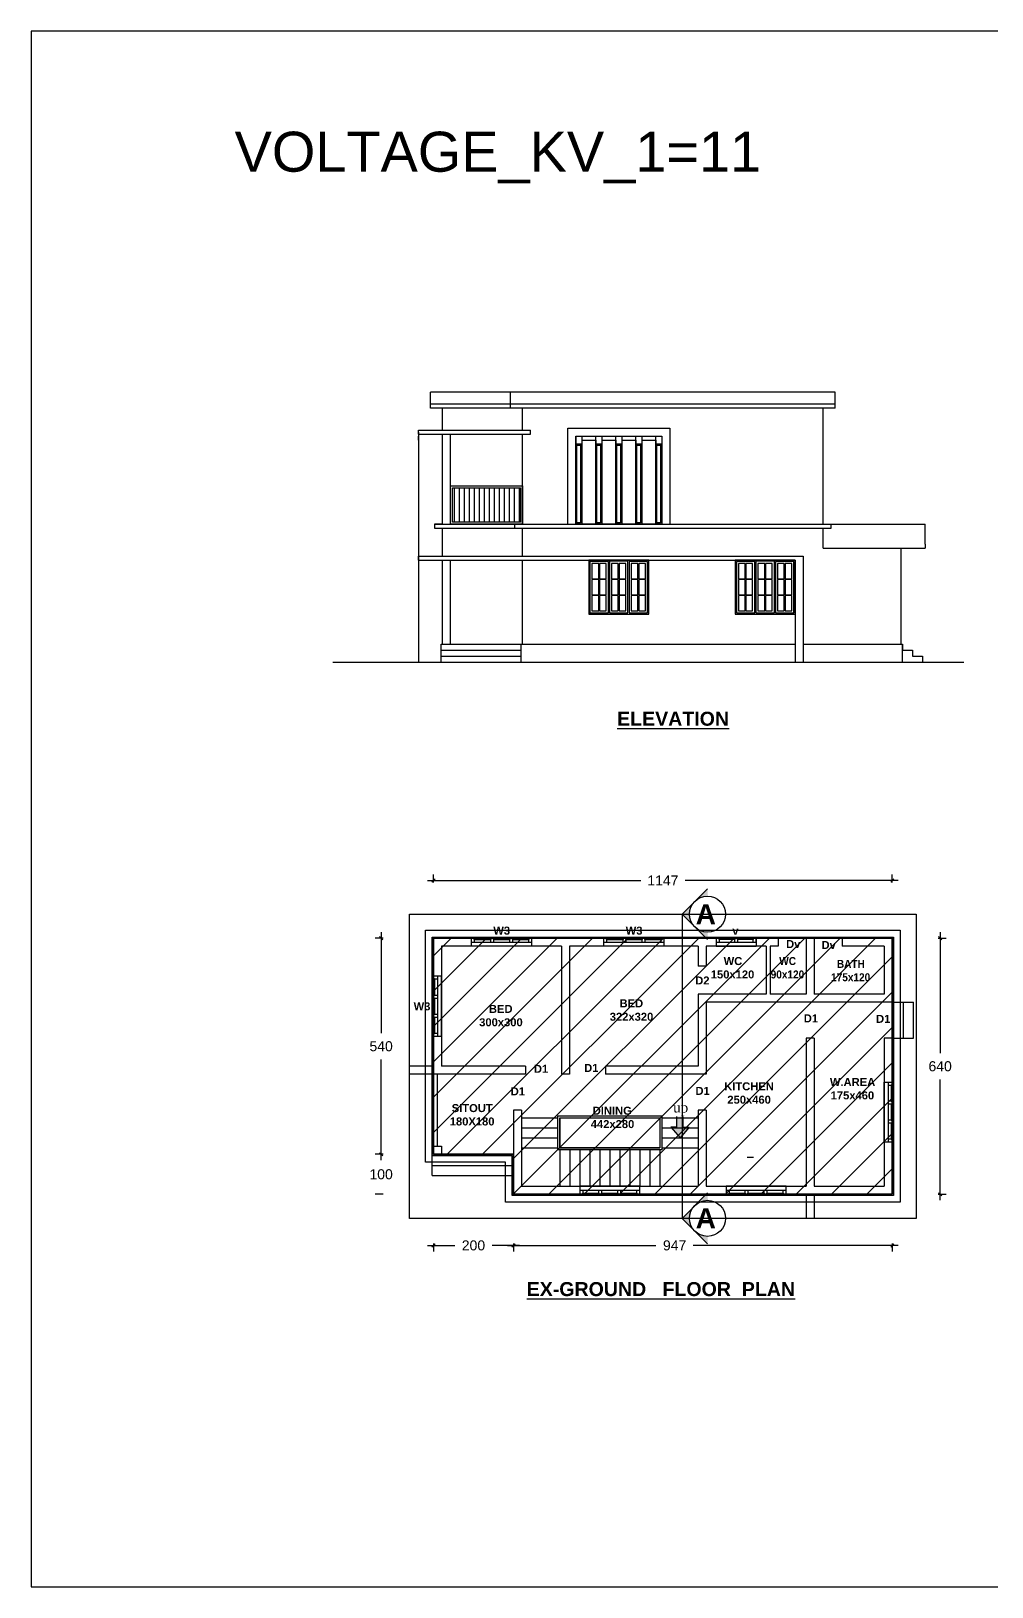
# Model space of a CAD drawing. Header units: metres. Extents: x -55 to 385, y 16 to 159.
# Drawn here: x -55.49 to -31.47, y 46.58 to 85.46 of the extents above; entities that cross this region are included whole.
import ezdxf

# ---------------------------------------------------------------- set-up
doc = ezdxf.new("R2010")
doc.units = ezdxf.units.M
doc.header["$MEASUREMENT"] = 0
doc.layers.add('BLK_1_FLR_0_BLT_UP_AREA_EXISTING', color=7, linetype='Continuous', plot=False)
doc.layers.add('VOLTAGE_1', color=80, linetype='Continuous', plot=False)
doc.styles.get("Standard").update_dxf_attribs({"font": 'ARIAL.TTF'})
doc.styles.add('STYLE2', font='BOOKOS.TTF', dxfattribs={"height": 30})
doc.styles.add('X', font='arialbd.ttf', dxfattribs={"height": 20})

# ---------------------------------------------------------------- blocks, each defined once
blk = doc.blocks.new('_Oblique')
at = {"color": 0, "linetype": 'ByBlock', "lineweight": -2}
blk.add_line((-0.5, -0.5), (0.5, 0.5), dxfattribs=at)

msp = doc.modelspace()

# ---------------------------------------------------------------- hatches: boundary and pattern name
h = msp.add_hatch(color=256)
h.paths.add_polyline_path([(-38.90037, 63.07125), (-38.58405, 62.75572), (-38.58393, 62.94085, -0.19755838)])
h.paths.add_polyline_path([(-39.22076, 63.39085), (-38.9024, 63.07327, -0.39933114), (-38.91702, 63.69304)])
h.paths.add_polyline_path([(-38.88405, 63.72583, -0.18498953), (-38.58334, 63.84085), (-38.58321, 64.02514)])
msp.add_hatch(color=256).paths.add_polyline_path([(-39.19014, 58.06714), (-39.19014, 58.33342), (-39.34913, 58.33342), (-39.34913, 58.06714), (-39.50011, 58.06714), (-39.26963, 57.80085), (-39.03916, 58.06714)])
h = msp.add_hatch(color=256)
h.paths.add_polyline_path([(-38.90037, 55.47125), (-38.58405, 55.15572), (-38.58393, 55.34085, -0.19755838)])
h.paths.add_polyline_path([(-39.22076, 55.79085), (-38.9024, 55.47327, -0.39933114), (-38.91702, 56.09304)])
h.paths.add_polyline_path([(-38.88405, 56.12583, -0.18498953), (-38.58334, 56.24085), (-38.58321, 56.42514)])

# ---------------------------------------------------------------- linework, layer by layer
for p, q in [((-35.39189, 76.44066), (-45.51189, 76.44066)), ((-45.51189, 76.04066), (-45.51189, 76.44066)), ((-43.51189, 76.04066), (-43.51189, 76.44066)), ((-35.39189, 76.04066), (-35.39189, 76.44066)), ((-35.39189, 76.14066), (-45.51189, 76.14066)), ((-35.39189, 76.04066), (-45.51189, 76.04066)), ((-45.21189, 75.49066), (-45.21189, 76.04066)), ((-43.21189, 75.49066), (-43.21189, 76.04066)), ((-35.69189, 73.14066), (-35.69189, 76.04066)), ((-45.81189, 75.49066), (-43.01189, 75.49066)), ((-45.81189, 75.39066), (-45.81189, 75.49066)), ((-45.81189, 75.44066), (-45.81189, 69.69066)), ((-43.01189, 75.39066), (-43.01189, 75.49066)), ((-42.07689, 73.14066), (-42.07689, 75.54066)), ((-42.07689, 75.54066), (-39.52689, 75.54066)), ((-39.52689, 75.54066), (-39.52689, 73.14066)), ((-45.81189, 75.39066), (-43.01189, 75.39066)), ((-45.81189, 75.24066), (-45.81189, 75.34066)), ((-45.21189, 73.14066), (-45.21189, 75.39066)), ((-45.01189, 73.14066), (-45.01189, 75.39066)), ((-43.21189, 73.14066), (-43.21189, 75.39066)), ((-41.87689, 75.34066), (-39.72689, 75.34066)), ((-41.87689, 75.34066), (-41.87689, 75.14066)), ((-41.87689, 75.34066), (-41.72689, 75.34066)), ((-41.87689, 75.14066), (-41.87689, 75.34066)), ((-41.87689, 75.34066), (-39.72689, 75.34066)), ((-41.87689, 73.14066), (-41.87689, 75.34066)), ((-41.87689, 75.24066), (-41.87689, 73.14066)), ((-41.72689, 75.14066), (-41.87689, 75.14066)), ((-41.87689, 73.14066), (-41.87689, 75.14066)), ((-41.87689, 75.14066), (-41.72689, 75.14066)), ((-41.84689, 73.17066), (-41.84689, 75.11066)), ((-41.84689, 75.11066), (-41.75689, 75.11066)), ((-41.75689, 75.11066), (-41.75689, 73.17066)), ((-41.72689, 75.34066), (-41.72689, 75.14066)), ((-41.72689, 75.34066), (-41.72689, 75.14066)), ((-41.72689, 75.24066), (-41.37689, 75.24066)), ((-41.72689, 75.24066), (-41.72689, 73.14066)), ((-41.72689, 75.14066), (-41.72689, 73.14066)), ((-41.37689, 75.34066), (-41.22689, 75.34066)), ((-41.37689, 75.14066), (-41.37689, 75.34066)), ((-41.37689, 75.24066), (-41.37689, 73.14066)), ((-41.22689, 75.14066), (-41.37689, 75.14066)), ((-41.37689, 73.14066), (-41.37689, 75.14066)), ((-41.37689, 75.14066), (-41.22689, 75.14066)), ((-41.34689, 73.17066), (-41.34689, 75.11066)), ((-41.34689, 75.11066), (-41.25689, 75.11066)), ((-41.25689, 75.11066), (-41.25689, 73.17066)), ((-41.22689, 75.34066), (-41.22689, 75.14066)), ((-41.22689, 75.24066), (-40.87689, 75.24066)), ((-41.22689, 75.24066), (-41.22689, 73.14066)), ((-41.22689, 75.14066), (-41.22689, 73.14066)), ((-40.87689, 75.34066), (-40.72689, 75.34066)), ((-40.87689, 75.14066), (-40.87689, 75.34066)), ((-40.87689, 75.24066), (-40.87689, 73.14066)), ((-40.72689, 75.14066), (-40.87689, 75.14066)), ((-40.87689, 73.14066), (-40.87689, 75.14066)), ((-40.87689, 75.14066), (-40.72689, 75.14066)), ((-40.84689, 73.17066), (-40.84689, 75.11066)), ((-40.84689, 75.11066), (-40.75689, 75.11066)), ((-40.75689, 75.11066), (-40.75689, 73.17066)), ((-40.72689, 75.34066), (-40.72689, 75.14066)), ((-40.72689, 75.24066), (-40.37689, 75.24066)), ((-40.72689, 75.24066), (-40.72689, 73.14066)), ((-40.72689, 75.14066), (-40.72689, 73.14066)), ((-40.37689, 75.34066), (-40.22689, 75.34066)), ((-40.37689, 75.14066), (-40.37689, 75.34066)), ((-40.37689, 75.24066), (-40.37689, 73.14066)), ((-40.22689, 75.14066), (-40.37689, 75.14066)), ((-40.37689, 73.14066), (-40.37689, 75.14066)), ((-40.37689, 75.14066), (-40.22689, 75.14066)), ((-40.34689, 73.17066), (-40.34689, 75.11066)), ((-40.34689, 75.11066), (-40.25689, 75.11066)), ((-40.25689, 75.11066), (-40.25689, 73.17066)), ((-40.22689, 75.34066), (-40.22689, 75.14066)), ((-40.22689, 75.24066), (-39.87689, 75.24066)), ((-40.22689, 75.24066), (-40.22689, 73.14066)), ((-40.22689, 75.14066), (-40.22689, 73.14066)), ((-39.87689, 75.34066), (-39.72689, 75.34066)), ((-39.87689, 75.14066), (-39.87689, 75.34066)), ((-39.87689, 75.24066), (-39.87689, 73.14066)), ((-39.72689, 75.14066), (-39.87689, 75.14066)), ((-39.87689, 73.14066), (-39.87689, 75.14066)), ((-39.87689, 75.14066), (-39.72689, 75.14066)), ((-39.84689, 73.17066), (-39.84689, 75.11066)), ((-39.84689, 75.11066), (-39.75689, 75.11066)), ((-39.75689, 75.11066), (-39.75689, 73.17066)), ((-39.72689, 75.34066), (-39.72689, 75.14066)), ((-39.72689, 75.34066), (-39.72689, 73.14066)), ((-39.72689, 75.24066), (-39.72689, 73.14066)), ((-39.72689, 75.14066), (-39.72689, 73.14066)), ((-45.01189, 74.09583), (-43.21189, 74.09583)), ((-45.01189, 74.09583), (-43.21189, 74.09583)), ((-45.01189, 73.14066), (-45.01189, 74.09583)), ((-44.96189, 74.04583), (-43.26189, 74.04583)), ((-44.96189, 73.19066), (-44.96189, 74.04583)), ((-44.90645, 73.19066), (-44.90645, 74.04583)), ((-44.78145, 73.19066), (-44.78145, 74.04583)), ((-44.65645, 73.19066), (-44.65645, 74.04583)), ((-44.53145, 73.19066), (-44.53145, 74.04583)), ((-44.40645, 73.19066), (-44.40645, 74.04583)), ((-44.28145, 73.19066), (-44.28145, 74.04583)), ((-44.15645, 73.19066), (-44.15645, 74.04583)), ((-44.03145, 73.19066), (-44.03145, 74.04583)), ((-43.90645, 73.19066), (-43.90645, 74.04583)), ((-43.78145, 73.19066), (-43.78145, 74.04583)), ((-43.65645, 73.19066), (-43.65645, 74.04583)), ((-43.53145, 73.19066), (-43.53145, 74.04583)), ((-43.40645, 73.19066), (-43.40645, 74.04583)), ((-43.28145, 73.19066), (-43.28145, 74.04583)), ((-43.26189, 74.04583), (-43.26189, 73.19066)), ((-43.21189, 74.09583), (-43.21189, 73.14066)), ((-45.41189, 73.14066), (-35.49189, 73.14066)), ((-45.21189, 73.14066), (-45.41189, 73.14066)), ((-45.41189, 73.14066), (-45.41189, 73.04066)), ((-45.24189, 73.14066), (-35.49189, 73.14066)), ((-43.21189, 73.14066), (-45.01189, 73.14066)), ((-43.26189, 73.19066), (-44.96189, 73.19066)), ((-43.21189, 73.14066), (-43.41189, 73.14066)), ((-43.41189, 73.14066), (-43.41189, 73.04066)), ((-41.72689, 73.14066), (-41.87689, 73.14066)), ((-39.72689, 73.14066), (-41.87689, 73.14066)), ((-41.75689, 73.17066), (-41.84689, 73.17066)), ((-41.22689, 73.14066), (-41.37689, 73.14066)), ((-41.25689, 73.17066), (-41.34689, 73.17066)), ((-40.72689, 73.14066), (-40.87689, 73.14066)), ((-40.75689, 73.17066), (-40.84689, 73.17066)), ((-40.22689, 73.14066), (-40.37689, 73.14066)), ((-40.25689, 73.17066), (-40.34689, 73.17066)), ((-39.72689, 73.14066), (-39.87689, 73.14066)), ((-39.75689, 73.17066), (-39.84689, 73.17066)), ((-35.49189, 73.04066), (-35.49189, 73.14066)), ((-35.49189, 73.14066), (-33.14189, 73.14066)), ((-33.14189, 72.64066), (-33.14189, 73.14066)), ((-45.41189, 73.04066), (-35.49189, 73.04066)), ((-45.21189, 72.34066), (-45.21189, 73.04066)), ((-43.21189, 72.34066), (-43.21189, 73.04066)), ((-35.69189, 72.54066), (-35.69189, 73.04066)), ((-45.81189, 72.34066), (-36.19189, 72.34066)), ((-45.81189, 72.24066), (-45.81189, 72.34066)), ((-36.19189, 72.34066), (-36.19189, 69.69066)), ((-35.69189, 72.54066), (-33.14189, 72.54066)), ((-33.74189, 70.14066), (-33.74189, 72.54066)), ((-33.14189, 72.64066), (-33.14189, 72.54066)), ((-45.81189, 72.24066), (-36.39189, 72.24066)), ((-45.21189, 70.14066), (-45.21189, 72.24066)), ((-45.01189, 70.14066), (-45.01189, 72.24066)), ((-43.21189, 70.14066), (-43.21189, 72.24066)), ((-40.05189, 72.24066), (-41.55189, 72.24066)), ((-41.55189, 72.24066), (-41.55189, 70.89066)), ((-41.06189, 72.21066), (-41.52189, 72.21066)), ((-41.52189, 72.21066), (-41.52189, 70.92066)), ((-41.30439, 72.16092), (-41.47189, 72.16092)), ((-41.47189, 72.16092), (-41.47189, 71.77762)), ((-41.30439, 71.77762), (-41.30439, 72.16092)), ((-41.11689, 72.16092), (-41.28439, 72.16092)), ((-41.28439, 72.16092), (-41.28439, 71.77762)), ((-41.11689, 71.77762), (-41.11689, 72.16092)), ((-41.06189, 70.92066), (-41.06189, 72.21066)), ((-40.57189, 72.21145), (-41.03189, 72.21145)), ((-41.03189, 72.21145), (-41.03189, 70.92145)), ((-40.81439, 72.16092), (-40.98189, 72.16092)), ((-40.98189, 72.16092), (-40.98189, 71.77762)), ((-40.81439, 71.77762), (-40.81439, 72.16092)), ((-40.62689, 72.16092), (-40.79439, 72.16092)), ((-40.79439, 72.16092), (-40.79439, 71.77762)), ((-40.62689, 71.77762), (-40.62689, 72.16092)), ((-40.57189, 70.92145), (-40.57189, 72.21145)), ((-40.08189, 72.21066), (-40.54189, 72.21066)), ((-40.54189, 72.21066), (-40.54189, 70.92066)), ((-40.32439, 72.16092), (-40.49189, 72.16092)), ((-40.49189, 72.16092), (-40.49189, 71.77762)), ((-40.32439, 71.77762), (-40.32439, 72.16092)), ((-40.13689, 72.16092), (-40.30439, 72.16092)), ((-40.30439, 72.16092), (-40.30439, 71.77762)), ((-40.13689, 71.77762), (-40.13689, 72.16092)), ((-40.08189, 70.92066), (-40.08189, 72.21066)), ((-40.05189, 70.89066), (-40.05189, 72.24066)), ((-36.39189, 72.24066), (-37.89189, 72.24066)), ((-37.89189, 72.24066), (-37.89189, 70.89066)), ((-37.40189, 72.21066), (-37.86189, 72.21066)), ((-37.86189, 72.21066), (-37.86189, 70.92066)), ((-37.64439, 72.16092), (-37.81189, 72.16092)), ((-37.81189, 72.16092), (-37.81189, 71.77762)), ((-37.64439, 71.77762), (-37.64439, 72.16092)), ((-37.45689, 72.16092), (-37.62439, 72.16092)), ((-37.62439, 72.16092), (-37.62439, 71.77762)), ((-37.45689, 71.77762), (-37.45689, 72.16092)), ((-37.40189, 70.92066), (-37.40189, 72.21066)), ((-36.91189, 72.21145), (-37.37189, 72.21145)), ((-37.37189, 72.21145), (-37.37189, 70.92145)), ((-37.15439, 72.16092), (-37.32189, 72.16092)), ((-37.32189, 72.16092), (-37.32189, 71.77762)), ((-37.15439, 71.77762), (-37.15439, 72.16092)), ((-36.96689, 72.16092), (-37.13439, 72.16092)), ((-37.13439, 72.16092), (-37.13439, 71.77762)), ((-36.96689, 71.77762), (-36.96689, 72.16092)), ((-36.91189, 70.92145), (-36.91189, 72.21145)), ((-36.42189, 72.21066), (-36.88189, 72.21066)), ((-36.88189, 72.21066), (-36.88189, 70.92066)), ((-36.66439, 72.16092), (-36.83189, 72.16092)), ((-36.83189, 72.16092), (-36.83189, 71.77762)), ((-36.66439, 71.77762), (-36.66439, 72.16092)), ((-36.47689, 72.16092), (-36.64439, 72.16092)), ((-36.64439, 72.16092), (-36.64439, 71.77762)), ((-36.47689, 71.77762), (-36.47689, 72.16092)), ((-36.42189, 70.92066), (-36.42189, 72.21066)), ((-36.39189, 70.89066), (-36.39189, 72.24066)), ((-36.39189, 72.24066), (-36.39189, 69.69066)), ((-41.47189, 71.77762), (-41.30439, 71.77762)), ((-41.30439, 71.75762), (-41.47189, 71.75762)), ((-41.47189, 71.75762), (-41.47189, 71.37432)), ((-41.30439, 71.37432), (-41.30439, 71.75762)), ((-41.28439, 71.77762), (-41.11689, 71.77762)), ((-41.11689, 71.75762), (-41.28439, 71.75762)), ((-41.28439, 71.75762), (-41.28439, 71.37432)), ((-41.11689, 71.37432), (-41.11689, 71.75762)), ((-40.98189, 71.77762), (-40.81439, 71.77762)), ((-40.81439, 71.75762), (-40.98189, 71.75762)), ((-40.98189, 71.75762), (-40.98189, 71.37432)), ((-40.81439, 71.37432), (-40.81439, 71.75762)), ((-40.79439, 71.77762), (-40.62689, 71.77762)), ((-40.62689, 71.75762), (-40.79439, 71.75762)), ((-40.79439, 71.75762), (-40.79439, 71.37432)), ((-40.62689, 71.37432), (-40.62689, 71.75762)), ((-40.49189, 71.77762), (-40.32439, 71.77762)), ((-40.32439, 71.75762), (-40.49189, 71.75762)), ((-40.49189, 71.75762), (-40.49189, 71.37432)), ((-40.32439, 71.37432), (-40.32439, 71.75762)), ((-40.30439, 71.77762), (-40.13689, 71.77762)), ((-40.13689, 71.75762), (-40.30439, 71.75762)), ((-40.30439, 71.75762), (-40.30439, 71.37432)), ((-40.13689, 71.37432), (-40.13689, 71.75762)), ((-37.81189, 71.77762), (-37.64439, 71.77762)), ((-37.64439, 71.75762), (-37.81189, 71.75762)), ((-37.81189, 71.75762), (-37.81189, 71.37432)), ((-37.64439, 71.37432), (-37.64439, 71.75762)), ((-37.62439, 71.77762), (-37.45689, 71.77762)), ((-37.45689, 71.75762), (-37.62439, 71.75762)), ((-37.62439, 71.75762), (-37.62439, 71.37432)), ((-37.45689, 71.37432), (-37.45689, 71.75762)), ((-37.32189, 71.77762), (-37.15439, 71.77762)), ((-37.15439, 71.75762), (-37.32189, 71.75762)), ((-37.32189, 71.75762), (-37.32189, 71.37432)), ((-37.15439, 71.37432), (-37.15439, 71.75762)), ((-37.13439, 71.77762), (-36.96689, 71.77762)), ((-36.96689, 71.75762), (-37.13439, 71.75762)), ((-37.13439, 71.75762), (-37.13439, 71.37432)), ((-36.96689, 71.37432), (-36.96689, 71.75762)), ((-36.83189, 71.77762), (-36.66439, 71.77762)), ((-36.66439, 71.75762), (-36.83189, 71.75762)), ((-36.83189, 71.75762), (-36.83189, 71.37432)), ((-36.66439, 71.37432), (-36.66439, 71.75762)), ((-36.64439, 71.77762), (-36.47689, 71.77762)), ((-36.47689, 71.75762), (-36.64439, 71.75762)), ((-36.64439, 71.75762), (-36.64439, 71.37432)), ((-36.47689, 71.37432), (-36.47689, 71.75762)), ((-41.47189, 71.37432), (-41.30439, 71.37432)), ((-41.30439, 71.35396), (-41.47189, 71.35396)), ((-41.47189, 71.35396), (-41.47189, 70.97066)), ((-41.30439, 70.97066), (-41.30439, 71.35396)), ((-41.28439, 71.37432), (-41.11689, 71.37432)), ((-41.11689, 71.35396), (-41.28439, 71.35396)), ((-41.28439, 71.35396), (-41.28439, 70.97066)), ((-41.11689, 70.97066), (-41.11689, 71.35396)), ((-40.98189, 71.37432), (-40.81439, 71.37432)), ((-40.81439, 71.35396), (-40.98189, 71.35396)), ((-40.98189, 71.35396), (-40.98189, 70.97066)), ((-40.81439, 70.97066), (-40.81439, 71.35396)), ((-40.79439, 71.37432), (-40.62689, 71.37432)), ((-40.62689, 71.35396), (-40.79439, 71.35396)), ((-40.79439, 71.35396), (-40.79439, 70.97066)), ((-40.62689, 70.97066), (-40.62689, 71.35396)), ((-40.49189, 71.37432), (-40.32439, 71.37432)), ((-40.32439, 71.35396), (-40.49189, 71.35396)), ((-40.49189, 71.35396), (-40.49189, 70.97066)), ((-40.32439, 70.97066), (-40.32439, 71.35396)), ((-40.30439, 71.37432), (-40.13689, 71.37432)), ((-40.13689, 71.35396), (-40.30439, 71.35396)), ((-40.30439, 71.35396), (-40.30439, 70.97066)), ((-40.13689, 70.97066), (-40.13689, 71.35396)), ((-37.81189, 71.37432), (-37.64439, 71.37432)), ((-37.64439, 71.35396), (-37.81189, 71.35396)), ((-37.81189, 71.35396), (-37.81189, 70.97066)), ((-37.64439, 70.97066), (-37.64439, 71.35396)), ((-37.62439, 71.37432), (-37.45689, 71.37432)), ((-37.45689, 71.35396), (-37.62439, 71.35396)), ((-37.62439, 71.35396), (-37.62439, 70.97066)), ((-37.45689, 70.97066), (-37.45689, 71.35396)), ((-37.32189, 71.37432), (-37.15439, 71.37432)), ((-37.15439, 71.35396), (-37.32189, 71.35396)), ((-37.32189, 71.35396), (-37.32189, 70.97066)), ((-37.15439, 70.97066), (-37.15439, 71.35396)), ((-37.13439, 71.37432), (-36.96689, 71.37432)), ((-36.96689, 71.35396), (-37.13439, 71.35396)), ((-37.13439, 71.35396), (-37.13439, 70.97066)), ((-36.96689, 70.97066), (-36.96689, 71.35396)), ((-36.83189, 71.37432), (-36.66439, 71.37432)), ((-36.66439, 71.35396), (-36.83189, 71.35396)), ((-36.83189, 71.35396), (-36.83189, 70.97066)), ((-36.66439, 70.97066), (-36.66439, 71.35396)), ((-36.64439, 71.37432), (-36.47689, 71.37432)), ((-36.47689, 71.35396), (-36.64439, 71.35396)), ((-36.64439, 71.35396), (-36.64439, 70.97066)), ((-36.47689, 70.97066), (-36.47689, 71.35396)), ((-41.55189, 70.89066), (-40.05189, 70.89066)), ((-41.52189, 70.92066), (-41.06189, 70.92066)), ((-41.47189, 70.97066), (-41.30439, 70.97066)), ((-41.28439, 70.97066), (-41.11689, 70.97066)), ((-41.03189, 70.92145), (-40.57189, 70.92145)), ((-40.98189, 70.97066), (-40.81439, 70.97066)), ((-40.79439, 70.97066), (-40.62689, 70.97066)), ((-40.54189, 70.92066), (-40.08189, 70.92066)), ((-40.49189, 70.97066), (-40.32439, 70.97066)), ((-40.30439, 70.97066), (-40.13689, 70.97066)), ((-37.89189, 70.89066), (-36.39189, 70.89066)), ((-37.86189, 70.92066), (-37.40189, 70.92066)), ((-37.81189, 70.97066), (-37.64439, 70.97066)), ((-37.62439, 70.97066), (-37.45689, 70.97066)), ((-37.37189, 70.92145), (-36.91189, 70.92145)), ((-37.32189, 70.97066), (-37.15439, 70.97066)), ((-37.13439, 70.97066), (-36.96689, 70.97066)), ((-36.88189, 70.92066), (-36.42189, 70.92066)), ((-36.83189, 70.97066), (-36.66439, 70.97066)), ((-36.64439, 70.97066), (-36.47689, 70.97066)), ((-45.24189, 70.14066), (-36.39189, 70.14066)), ((-45.24189, 69.69066), (-45.24189, 70.14066)), ((-45.24189, 70.14066), (-43.24189, 70.14066)), ((-45.24189, 69.99066), (-43.24189, 69.99066)), ((-43.24189, 69.69066), (-43.24189, 70.14066)), ((-36.19189, 70.14066), (-33.71189, 70.14066)), ((-33.71189, 69.69066), (-33.71189, 70.14066)), ((-33.71189, 70.14066), (-33.71189, 69.99066)), ((-33.71189, 69.99066), (-33.46189, 69.99066)), ((-33.46189, 69.99066), (-33.46189, 69.84066)), ((-47.94657, 69.69066), (-32.17939, 69.69066)), ((-45.24189, 69.84066), (-43.24189, 69.84066)), ((-33.46189, 69.84066), (-33.21189, 69.84066)), ((-33.21189, 69.84066), (-33.21189, 69.69066)), ((-45.58463, 64.23539), (-40.25296, 64.23539)), ((-45.43463, 64.18539), (-45.43463, 64.38539)), ((-33.81463, 64.23539), (-39.14631, 64.23539)), ((-33.96463, 64.18539), (-33.96463, 64.38539)), ((-38.58321, 64.02514), (-39.22076, 63.39085)), ((-38.58405, 62.75572), (-39.22076, 63.39085)), ((-38.56578, 63.29713), (-38.56578, 63.29713)), ((-46.69296, 62.79085), (-46.89296, 62.79085)), ((-46.74296, 62.94085), (-46.74296, 60.41838)), ((-45.46463, 62.3221), (-44.96588, 62.82085)), ((-45.46463, 61.43821), (-44.082, 62.82085)), ((-45.46463, 60.55433), (-43.19811, 62.82085)), ((-45.46463, 59.67045), (-42.31423, 62.82085)), ((-45.46463, 58.78656), (-41.43035, 62.82085)), ((-45.46463, 57.90268), (-40.54646, 62.82085)), ((-45.46463, 57.36085), (-45.46463, 62.82085)), ((-45.46463, 62.82085), (-33.93463, 62.82085)), ((-36.81463, 62.79085), (-45.43463, 62.79085)), ((-45.43463, 62.79085), (-45.43463, 57.39085)), ((-45.43463, 57.39085), (-45.43463, 62.79085)), ((-45.43463, 62.79085), (-33.96463, 62.79085)), ((-45.12258, 57.36085), (-39.66258, 62.82085)), ((-44.41713, 62.79085), (-44.00213, 62.79085)), ((-44.40963, 62.76085), (-44.00963, 62.76085)), ((-44.40963, 62.69085), (-44.00963, 62.69085)), ((-44.33713, 62.76085), (-44.33713, 62.79085)), ((-44.2387, 57.36085), (-38.7787, 62.82085)), ((-44.08213, 62.79085), (-44.08213, 62.76085)), ((-43.94213, 62.79085), (-43.52713, 62.79085)), ((-43.93463, 62.76085), (-43.53463, 62.76085)), ((-43.93463, 62.69085), (-43.53463, 62.69085)), ((-43.86213, 62.79085), (-43.86213, 62.76085)), ((-43.60713, 62.79085), (-43.60713, 62.76085)), ((-43.46713, 62.79085), (-43.05213, 62.79085)), ((-43.46463, 57.25103), (-37.89481, 62.82085)), ((-43.46463, 56.36715), (-37.01093, 62.82085)), ((-43.45963, 62.76085), (-43.05963, 62.76085)), ((-43.45963, 62.69085), (-43.05963, 62.69085)), ((-43.38713, 62.79085), (-43.38713, 62.76085)), ((-43.13213, 62.79085), (-43.13213, 62.76085)), ((-42.58705, 56.36085), (-36.12705, 62.82085)), ((-41.70316, 56.36085), (-35.24316, 62.82085)), ((-41.10713, 62.79085), (-40.69213, 62.79085)), ((-41.09963, 62.76085), (-40.69963, 62.76085)), ((-41.09963, 62.69085), (-40.69963, 62.69085)), ((-41.02713, 62.76085), (-41.02713, 62.79085)), ((-40.81928, 56.36085), (-34.35928, 62.82085)), ((-40.77213, 62.79085), (-40.77213, 62.76085)), ((-40.63213, 62.79085), (-40.21713, 62.79085)), ((-40.62463, 62.76085), (-40.22463, 62.76085)), ((-40.62463, 62.69085), (-40.22463, 62.69085)), ((-40.55213, 62.79085), (-40.55213, 62.76085)), ((-40.29713, 62.79085), (-40.29713, 62.76085)), ((-40.15713, 62.79085), (-39.74213, 62.79085)), ((-40.14963, 62.76085), (-39.74963, 62.76085)), ((-40.14963, 62.69085), (-39.74963, 62.69085)), ((-40.07713, 62.79085), (-40.07713, 62.76085)), ((-39.82213, 62.79085), (-39.82213, 62.76085)), ((-37.89463, 62.79085), (-38.29713, 62.79085)), ((-37.90213, 62.76085), (-38.28963, 62.76085)), ((-38.28963, 62.69085), (-37.90213, 62.69085)), ((-38.21713, 62.79085), (-38.21713, 62.76085)), ((-37.97463, 62.76085), (-37.97463, 62.79085)), ((-37.43213, 62.79085), (-37.83463, 62.79085)), ((-37.43963, 62.76085), (-37.82713, 62.76085)), ((-37.82713, 62.69085), (-37.43963, 62.69085)), ((-37.75463, 62.76085), (-37.75463, 62.79085)), ((-37.51213, 62.76085), (-37.51213, 62.79085)), ((-36.81463, 62.79085), (-36.81463, 62.59085)), ((-35.91463, 62.79085), (-36.11463, 62.79085)), ((-36.11463, 62.79085), (-36.11463, 61.39085)), ((-35.91463, 62.79085), (-35.91463, 61.39085)), ((-33.96463, 62.79085), (-35.21463, 62.79085)), ((-35.21463, 62.79085), (-35.21463, 62.59085)), ((-33.96463, 62.79085), (-33.96463, 56.39085)), ((-33.96463, 62.79085), (-33.96463, 56.39085)), ((-33.93463, 62.82085), (-33.93463, 56.36085)), ((-32.81836, 62.79085), (-32.61836, 62.79085)), ((-32.76836, 62.94085), (-32.76836, 59.91838)), ((-42.23463, 62.59085), (-45.23463, 62.59085)), ((-45.23463, 62.59085), (-45.23463, 59.59085)), ((-42.98463, 62.59085), (-44.48463, 62.59085)), ((-42.23463, 62.59085), (-42.23463, 59.39085)), ((-38.81463, 62.59085), (-42.03463, 62.59085)), ((-42.03463, 62.59085), (-42.03463, 59.39085)), ((-39.67463, 62.59085), (-41.17463, 62.59085)), ((-39.93539, 56.36085), (-33.93463, 62.36161)), ((-38.81463, 62.59085), (-38.81463, 62.09085)), ((-37.11463, 62.59085), (-38.61463, 62.59085)), ((-38.61463, 62.59085), (-38.61463, 62.09085)), ((-38.36463, 62.59085), (-37.36463, 62.59085)), ((-37.11463, 62.59085), (-37.11463, 61.39085)), ((-36.81463, 62.59085), (-37.01463, 62.59085)), ((-37.01463, 62.59085), (-37.01463, 61.39085)), ((-34.16463, 62.59085), (-35.21463, 62.59085)), ((-34.16463, 62.59085), (-34.16463, 61.39085)), ((-45.33463, 61.84085), (-45.33463, 61.76585)), ((-45.23463, 60.34085), (-45.23463, 61.84085)), ((-38.61463, 62.09085), (-38.81463, 62.09085)), ((-45.43463, 61.77335), (-45.43463, 61.35835)), ((-45.40463, 61.69335), (-45.43463, 61.69335)), ((-45.43463, 61.43835), (-45.40463, 61.43835)), ((-45.40463, 61.76585), (-45.40463, 61.36585)), ((-45.33463, 61.76585), (-45.33463, 61.36585)), ((-39.05151, 56.36085), (-33.93463, 61.47773)), ((-45.43463, 61.29835), (-45.43463, 60.88335)), ((-45.43463, 61.21835), (-45.40463, 61.21835)), ((-45.40463, 61.29085), (-45.40463, 60.89085)), ((-45.33463, 61.29085), (-45.33463, 60.89085)), ((-37.11463, 61.39085), (-38.81463, 61.39085)), ((-38.81463, 61.39085), (-38.81463, 59.59085)), ((-33.96463, 61.19085), (-38.61463, 61.19085)), ((-38.61463, 61.19085), (-38.61463, 59.39085)), ((-36.11463, 61.39085), (-37.01463, 61.39085)), ((-34.16463, 61.39085), (-35.91463, 61.39085)), ((-33.96463, 60.29085), (-33.96463, 61.19085)), ((-33.96463, 61.19085), (-33.43463, 61.19085)), ((-33.68463, 60.29085), (-33.68463, 61.19085)), ((-33.43463, 60.29085), (-33.43463, 61.19085)), ((-45.43463, 60.96335), (-45.40463, 60.96335)), ((-45.43463, 60.82335), (-45.43463, 60.40835)), ((-45.43463, 60.74335), (-45.40463, 60.74335)), ((-45.40463, 60.89085), (-45.40463, 60.88335)), ((-45.40463, 60.82335), (-45.40463, 60.81585)), ((-45.40463, 60.81585), (-45.40463, 60.41585)), ((-45.33463, 60.89085), (-45.33463, 60.81585)), ((-45.33463, 60.81585), (-45.33463, 60.41585)), ((-45.43463, 60.48835), (-45.40463, 60.48835)), ((-45.33463, 60.41585), (-45.33463, 60.34085)), ((-38.16763, 56.36085), (-33.93463, 60.59385)), ((-35.91463, 60.29085), (-36.11463, 60.29085)), ((-36.11463, 60.29085), (-36.11463, 56.59085)), ((-35.91463, 60.29085), (-35.91463, 56.59085)), ((-33.96463, 60.29085), (-34.16463, 60.29085)), ((-34.16463, 60.29085), (-34.16463, 56.59085)), ((-33.96463, 60.29085), (-33.43463, 60.29085)), ((-46.74296, 57.24085), (-46.74296, 59.76332)), ((-45.46463, 59.59085), (-46.03463, 59.59085)), ((-43.13463, 59.59085), (-45.23463, 59.59085)), ((-43.13463, 59.59085), (-43.13463, 59.39085)), ((-38.81463, 59.59085), (-41.13463, 59.59085)), ((-41.13463, 59.59085), (-41.13463, 59.39085)), ((-37.28374, 56.36085), (-33.93463, 59.70996)), ((-45.46463, 59.39085), (-46.03463, 59.39085)), ((-43.13463, 59.39085), (-45.43463, 59.39085)), ((-45.33463, 57.59085), (-45.33463, 59.39085)), ((-42.03463, 59.39085), (-42.23463, 59.39085)), ((-38.61463, 59.39085), (-41.13463, 59.39085)), ((-34.16463, 57.69085), (-34.16463, 59.19085)), ((-34.06463, 59.11585), (-34.06463, 58.71585)), ((-33.99463, 59.11585), (-33.99463, 58.71585)), ((-33.96463, 59.12335), (-33.96463, 58.70835)), ((-32.76836, 56.24085), (-32.76836, 59.26332)), ((-36.39986, 56.36085), (-33.93463, 58.82608)), ((-33.99463, 59.04335), (-33.96463, 59.04335)), ((-33.96463, 58.78835), (-33.99463, 58.78835)), ((-43.23463, 58.49085), (-43.43463, 58.49085)), ((-43.43463, 58.49085), (-43.43463, 56.39085)), ((-43.23463, 58.49085), (-43.23463, 56.59085)), ((-42.32463, 57.50085), (-42.32463, 58.35085)), ((-42.32463, 58.35085), (-39.72463, 58.35085)), ((-39.72463, 58.35085), (-39.72463, 57.50085)), ((-39.34913, 58.06714), (-39.34913, 58.33342)), ((-39.19014, 58.06714), (-39.19014, 58.33342)), ((-38.61463, 58.49085), (-38.81463, 58.49085)), ((-38.81463, 58.49085), (-38.81463, 56.59085)), ((-38.61463, 58.49085), (-38.61463, 56.59085)), ((-34.06463, 58.64085), (-34.06463, 58.24085)), ((-33.99463, 58.64085), (-33.99463, 58.24085)), ((-33.96463, 58.56835), (-33.99463, 58.56835)), ((-33.96463, 58.64835), (-33.96463, 58.23335)), ((-43.23463, 58.30085), (-42.32463, 58.30085)), ((-43.23463, 58.05085), (-42.32463, 58.05085)), ((-42.27463, 58.30085), (-42.27463, 57.55085)), ((-42.27463, 57.55085), (-42.27463, 58.30085)), ((-42.27463, 58.30085), (-39.77463, 58.30085)), ((-39.77463, 58.30085), (-39.77463, 57.55085)), ((-39.77463, 58.30085), (-39.77463, 57.55085)), ((-39.72463, 58.30085), (-38.81463, 58.30085)), ((-39.72463, 58.05085), (-38.81463, 58.05085)), ((-39.50011, 58.06714), (-39.26963, 57.80085)), ((-39.34913, 58.06714), (-39.50011, 58.06714)), ((-39.03916, 58.06714), (-39.26963, 57.80085)), ((-39.19014, 58.06714), (-39.03916, 58.06714)), ((-35.51598, 56.36085), (-33.93463, 57.94219)), ((-34.06463, 58.16585), (-34.06463, 57.76585)), ((-33.96463, 58.31335), (-33.99463, 58.31335)), ((-33.99463, 58.16585), (-33.99463, 57.76585)), ((-33.96463, 58.09335), (-33.99463, 58.09335)), ((-33.96463, 58.17335), (-33.96463, 57.75835)), ((-45.43463, 57.59085), (-45.23463, 57.59085)), ((-45.23463, 57.59085), (-45.23463, 57.39085)), ((-45.23463, 57.59085), (-45.23463, 57.39085)), ((-43.23463, 57.80085), (-42.32463, 57.80085)), ((-43.23463, 57.55085), (-42.32463, 57.55085)), ((-42.27463, 57.55085), (-39.77463, 57.55085)), ((-39.77463, 57.55085), (-42.27463, 57.55085)), ((-39.72463, 57.80085), (-38.81463, 57.80085)), ((-39.72463, 57.55085), (-38.81463, 57.55085)), ((-33.96463, 57.83835), (-33.99463, 57.83835)), ((-46.69296, 57.39085), (-46.89296, 57.39085)), ((-46.69296, 57.39085), (-46.89296, 57.39085)), ((-43.46463, 57.36085), (-45.46463, 57.36085)), ((-45.46463, 57.36085), (-43.46463, 57.36085)), ((-45.46463, 56.86085), (-45.46463, 57.36085)), ((-43.43463, 57.39085), (-45.43463, 57.39085)), ((-43.43463, 57.39085), (-45.43463, 57.39085)), ((-43.46463, 56.36085), (-43.46463, 57.36085)), ((-43.43463, 56.39085), (-43.43463, 57.39085)), ((-43.43463, 56.39085), (-43.43463, 57.39085)), ((-39.72463, 57.50085), (-42.32463, 57.50085)), ((-42.27463, 57.50085), (-42.27463, 56.59085)), ((-42.02463, 57.50085), (-42.02463, 56.59085)), ((-41.77463, 57.50085), (-41.77463, 56.59085)), ((-41.52463, 57.50085), (-41.52463, 56.59085)), ((-41.27463, 57.50085), (-41.27463, 56.59085)), ((-41.02463, 57.50085), (-41.02463, 56.59085)), ((-40.77463, 57.50085), (-40.77463, 56.59085)), ((-40.52463, 57.50085), (-40.52463, 56.59085)), ((-40.27463, 57.50085), (-40.27463, 56.59085)), ((-40.02463, 57.50085), (-40.02463, 56.59085)), ((-39.77463, 57.50085), (-39.77463, 56.59085)), ((-37.43483, 57.31082), (-37.59382, 57.31082)), ((-45.46463, 57.11085), (-43.46463, 57.11085)), ((-45.46463, 56.86085), (-43.46463, 56.86085)), ((-34.63209, 56.36085), (-33.93463, 57.05831)), ((-46.69296, 56.39085), (-46.89296, 56.39085)), ((-43.43463, 56.39085), (-33.96463, 56.39085)), ((-33.96463, 56.39085), (-43.43463, 56.39085)), ((-43.23463, 56.59085), (-38.81463, 56.59085)), ((-40.27463, 56.59085), (-41.77463, 56.59085)), ((-41.77463, 56.49085), (-41.69963, 56.49085)), ((-41.70713, 56.39085), (-41.29213, 56.39085)), ((-41.69963, 56.49085), (-41.29963, 56.49085)), ((-41.69963, 56.42085), (-41.29963, 56.42085)), ((-41.62713, 56.42085), (-41.62713, 56.39085)), ((-41.37213, 56.39085), (-41.37213, 56.42085)), ((-41.23213, 56.39085), (-40.81713, 56.39085)), ((-41.22463, 56.49085), (-40.82463, 56.49085)), ((-41.22463, 56.42085), (-40.82463, 56.42085)), ((-41.15213, 56.39085), (-41.15213, 56.42085)), ((-40.89713, 56.39085), (-40.89713, 56.42085)), ((-40.82463, 56.49085), (-40.74963, 56.49085)), ((-40.82463, 56.42085), (-40.81713, 56.42085)), ((-40.75713, 56.42085), (-40.74963, 56.42085)), ((-40.75713, 56.39085), (-40.34213, 56.39085)), ((-40.74963, 56.49085), (-40.34963, 56.49085)), ((-40.74963, 56.42085), (-40.34963, 56.42085)), ((-40.67713, 56.39085), (-40.67713, 56.42085)), ((-40.42213, 56.39085), (-40.42213, 56.42085)), ((-40.34963, 56.49085), (-40.27463, 56.49085)), ((-38.58321, 56.42514), (-39.22076, 55.79085)), ((-38.61463, 56.59085), (-36.11463, 56.59085)), ((-36.61463, 56.59085), (-38.11463, 56.59085)), ((-38.11463, 56.49085), (-38.03963, 56.49085)), ((-38.04713, 56.39085), (-37.63213, 56.39085)), ((-38.03963, 56.49085), (-37.63963, 56.49085)), ((-38.03963, 56.42085), (-37.63963, 56.42085)), ((-37.96713, 56.42085), (-37.96713, 56.39085)), ((-37.71213, 56.39085), (-37.71213, 56.42085)), ((-37.57213, 56.39085), (-37.15713, 56.39085)), ((-37.56463, 56.49085), (-37.16463, 56.49085)), ((-37.56463, 56.42085), (-37.16463, 56.42085)), ((-37.49213, 56.39085), (-37.49213, 56.42085)), ((-37.23713, 56.39085), (-37.23713, 56.42085)), ((-37.16463, 56.49085), (-37.08963, 56.49085)), ((-37.16463, 56.42085), (-37.15713, 56.42085)), ((-37.09713, 56.42085), (-37.08963, 56.42085)), ((-37.09713, 56.39085), (-36.68213, 56.39085)), ((-37.08963, 56.49085), (-36.68963, 56.49085)), ((-37.08963, 56.42085), (-36.68963, 56.42085)), ((-37.01713, 56.39085), (-37.01713, 56.42085)), ((-36.76213, 56.39085), (-36.76213, 56.42085)), ((-36.68963, 56.49085), (-36.61463, 56.49085)), ((-35.91463, 56.59085), (-34.16463, 56.59085)), ((-32.81836, 56.39085), (-32.61836, 56.39085)), ((-33.93463, 56.36085), (-43.46463, 56.36085)), ((-36.11463, 56.36085), (-36.11463, 55.79085)), ((-35.91463, 56.36085), (-35.91463, 55.79085)), ((-38.58405, 55.15572), (-39.22076, 55.79085)), ((-38.56578, 55.69713), (-38.56578, 55.69713)), ((-45.58463, 55.11323), (-44.9008, 55.11323)), ((-45.43463, 55.16323), (-45.43463, 54.96323)), ((-43.28463, 55.11323), (-43.96847, 55.11323)), ((-43.58463, 55.11323), (-39.8732, 55.11323)), ((-43.43463, 55.16323), (-43.43463, 54.96323)), ((-43.43463, 55.16323), (-43.43463, 54.96323)), ((-33.81463, 55.11323), (-38.93852, 55.11323)), ((-33.96463, 55.16323), (-33.96463, 54.96323))]:
    msp.add_line(p, q)
at = {"ltscale": 100}
for p, q in [((-46.03463, 56.79085), (-46.03463, 63.39085)), ((-46.03463, 63.39085), (-33.36463, 63.39085)), ((-39.22076, 63.39085), (-39.22076, 55.79085)), ((-33.36463, 63.39085), (-33.36463, 55.79085)), ((-45.63463, 57.19085), (-45.63463, 62.99085)), ((-45.63463, 62.99085), (-33.76463, 62.99085)), ((-33.76463, 62.99085), (-33.76463, 56.19085)), ((-43.63463, 57.19085), (-45.63463, 57.19085)), ((-43.63463, 56.19085), (-43.63463, 57.19085)), ((-46.03463, 55.79085), (-46.03463, 56.79085)), ((-33.76463, 56.19085), (-43.63463, 56.19085)), ((-44.03463, 55.79085), (-46.03463, 55.79085)), ((-33.36463, 55.79085), (-44.03463, 55.79085))]:
    msp.add_line(p, q, dxfattribs=at)
at = {"ltscale": 150}
for p, q in [((-44.48463, 62.59085), (-44.48463, 62.79085)), ((-44.48463, 62.79085), (-44.41713, 62.79085)), ((-44.48463, 62.69085), (-44.40963, 62.69085)), ((-44.41713, 62.76085), (-44.41713, 62.79085)), ((-44.41713, 62.76085), (-44.40963, 62.76085)), ((-44.40963, 62.69085), (-44.40963, 62.76085)), ((-44.07213, 62.77585), (-44.34713, 62.77585)), ((-44.00963, 62.76085), (-44.00213, 62.76085)), ((-44.00963, 62.76085), (-44.00963, 62.69085)), ((-44.00963, 62.69085), (-43.93463, 62.69085)), ((-44.00213, 62.79085), (-43.94213, 62.79085)), ((-44.00213, 62.79085), (-44.00213, 62.76085)), ((-43.94213, 62.79085), (-43.94213, 62.76085)), ((-43.94213, 62.76085), (-43.93463, 62.76085)), ((-43.93463, 62.76085), (-43.93463, 62.69085)), ((-43.59713, 62.77585), (-43.87213, 62.77585)), ((-43.53463, 62.76085), (-43.52713, 62.76085)), ((-43.53463, 62.76085), (-43.53463, 62.69085)), ((-43.53463, 62.76085), (-43.53463, 62.69085)), ((-43.53463, 62.69085), (-43.45963, 62.69085)), ((-43.52713, 62.79085), (-43.52713, 62.76085)), ((-43.52713, 62.79085), (-43.46713, 62.79085)), ((-43.46713, 62.79085), (-43.46713, 62.76085)), ((-43.46713, 62.76085), (-43.45963, 62.76085)), ((-43.45963, 62.76085), (-43.45963, 62.69085)), ((-43.12213, 62.77585), (-43.39713, 62.77585)), ((-43.05963, 62.76085), (-43.05963, 62.69085)), ((-43.05963, 62.76085), (-43.05213, 62.76085)), ((-43.05963, 62.69085), (-42.98463, 62.69085)), ((-43.05213, 62.79085), (-42.98463, 62.79085)), ((-43.05213, 62.79085), (-43.05213, 62.76085)), ((-42.98463, 62.79085), (-42.98463, 62.59085)), ((-41.17463, 62.59085), (-41.17463, 62.79085)), ((-41.17463, 62.79085), (-41.10713, 62.79085)), ((-41.17463, 62.69085), (-41.09963, 62.69085)), ((-41.10713, 62.76085), (-41.10713, 62.79085)), ((-41.10713, 62.76085), (-41.09963, 62.76085)), ((-41.09963, 62.69085), (-41.09963, 62.76085)), ((-40.76213, 62.77585), (-41.03713, 62.77585)), ((-40.69963, 62.76085), (-40.69213, 62.76085)), ((-40.69963, 62.76085), (-40.69963, 62.69085)), ((-40.69963, 62.69085), (-40.62463, 62.69085)), ((-40.69213, 62.79085), (-40.63213, 62.79085)), ((-40.69213, 62.79085), (-40.69213, 62.76085)), ((-40.63213, 62.79085), (-40.63213, 62.76085)), ((-40.63213, 62.76085), (-40.62463, 62.76085)), ((-40.62463, 62.76085), (-40.62463, 62.69085)), ((-40.28713, 62.77585), (-40.56213, 62.77585)), ((-40.22463, 62.76085), (-40.21713, 62.76085)), ((-40.22463, 62.76085), (-40.22463, 62.69085)), ((-40.22463, 62.76085), (-40.22463, 62.69085)), ((-40.22463, 62.69085), (-40.14963, 62.69085)), ((-40.21713, 62.79085), (-40.21713, 62.76085)), ((-40.21713, 62.79085), (-40.15713, 62.79085)), ((-40.15713, 62.79085), (-40.15713, 62.76085)), ((-40.15713, 62.76085), (-40.14963, 62.76085)), ((-40.14963, 62.76085), (-40.14963, 62.69085)), ((-39.81213, 62.77585), (-40.08713, 62.77585)), ((-39.74963, 62.76085), (-39.74963, 62.69085)), ((-39.74963, 62.76085), (-39.74213, 62.76085)), ((-39.74963, 62.69085), (-39.67463, 62.69085)), ((-39.74213, 62.79085), (-39.67463, 62.79085)), ((-39.74213, 62.79085), (-39.74213, 62.76085)), ((-39.67463, 62.79085), (-39.67463, 62.59085)), ((-38.29713, 62.79085), (-38.36463, 62.79085)), ((-38.36463, 62.79085), (-38.36463, 62.69085)), ((-38.36463, 62.79085), (-38.36463, 62.59085)), ((-38.36463, 62.69085), (-38.28963, 62.69085)), ((-38.29713, 62.79085), (-38.29713, 62.76085)), ((-38.28963, 62.76085), (-38.29713, 62.76085)), ((-38.28963, 62.76085), (-38.28963, 62.69085)), ((-37.96463, 62.77585), (-38.22713, 62.77585)), ((-37.89463, 62.76085), (-37.90213, 62.76085)), ((-37.90213, 62.69085), (-37.90213, 62.76085)), ((-37.90213, 62.69085), (-37.82713, 62.69085)), ((-37.83463, 62.79085), (-37.89463, 62.79085)), ((-37.89463, 62.76085), (-37.89463, 62.79085)), ((-37.83463, 62.76085), (-37.83463, 62.79085)), ((-37.83463, 62.76085), (-37.83463, 62.79085)), ((-37.82713, 62.76085), (-37.83463, 62.76085)), ((-37.82713, 62.69085), (-37.82713, 62.76085)), ((-37.50213, 62.77585), (-37.76463, 62.77585)), ((-37.43213, 62.76085), (-37.43963, 62.76085)), ((-37.43963, 62.69085), (-37.43963, 62.76085)), ((-37.43963, 62.69085), (-37.36463, 62.69085)), ((-37.36463, 62.79085), (-37.43213, 62.79085)), ((-37.43213, 62.76085), (-37.43213, 62.79085)), ((-37.36463, 62.69085), (-37.36463, 62.79085)), ((-37.36463, 62.79085), (-37.36463, 62.59085)), ((-45.23463, 61.84085), (-45.43463, 61.84085)), ((-45.43463, 61.84085), (-45.43463, 61.77335)), ((-45.40463, 61.77335), (-45.43463, 61.77335)), ((-45.41963, 61.42835), (-45.41963, 61.70335)), ((-45.40463, 61.77335), (-45.40463, 61.76585)), ((-45.33463, 61.76585), (-45.40463, 61.76585)), ((-45.43463, 61.35835), (-45.43463, 61.29835)), ((-45.43463, 61.35835), (-45.40463, 61.35835)), ((-45.43463, 61.29835), (-45.40463, 61.29835)), ((-45.41963, 60.95335), (-45.41963, 61.22835)), ((-45.40463, 61.36585), (-45.40463, 61.35835)), ((-45.40463, 61.36585), (-45.33463, 61.36585)), ((-45.40463, 61.29835), (-45.40463, 61.29085)), ((-45.40463, 61.29085), (-45.33463, 61.29085)), ((-45.33463, 61.36585), (-45.33463, 61.29085)), ((-45.43463, 60.88335), (-45.40463, 60.88335)), ((-45.43463, 60.88335), (-45.43463, 60.82335)), ((-45.43463, 60.82335), (-45.40463, 60.82335)), ((-45.41963, 60.47835), (-45.41963, 60.75335)), ((-45.40463, 60.89085), (-45.33463, 60.89085)), ((-45.40463, 60.89085), (-45.33463, 60.89085)), ((-45.40463, 60.81585), (-45.33463, 60.81585)), ((-45.43463, 60.40835), (-45.43463, 60.34085)), ((-45.43463, 60.40835), (-45.40463, 60.40835)), ((-45.43463, 60.34085), (-45.23463, 60.34085)), ((-45.40463, 60.41585), (-45.33463, 60.41585)), ((-45.40463, 60.41585), (-45.40463, 60.40835)), ((-34.16463, 59.19085), (-33.96463, 59.19085)), ((-34.06463, 59.19085), (-34.06463, 59.11585)), ((-34.06463, 59.11585), (-33.99463, 59.11585)), ((-33.99463, 59.12335), (-33.99463, 59.11585)), ((-33.99463, 59.12335), (-33.96463, 59.12335)), ((-33.96463, 59.19085), (-33.96463, 59.12335)), ((-33.99463, 58.71585), (-34.06463, 58.71585)), ((-34.06463, 58.71585), (-34.06463, 58.64085)), ((-33.99463, 58.71585), (-33.99463, 58.70835)), ((-33.97963, 58.77835), (-33.97963, 59.05335)), ((-33.99463, 58.64085), (-34.06463, 58.64085)), ((-33.96463, 58.70835), (-33.99463, 58.70835)), ((-33.96463, 58.64835), (-33.99463, 58.64835)), ((-33.99463, 58.64835), (-33.99463, 58.64085)), ((-33.97963, 58.30335), (-33.97963, 58.57835)), ((-33.96463, 58.70835), (-33.96463, 58.64835)), ((-33.99463, 58.24085), (-34.06463, 58.24085)), ((-33.99463, 58.24085), (-34.06463, 58.24085)), ((-34.06463, 58.24085), (-34.06463, 58.16585)), ((-33.99463, 58.16585), (-34.06463, 58.16585)), ((-33.99463, 58.24085), (-33.99463, 58.23335)), ((-33.96463, 58.23335), (-33.99463, 58.23335)), ((-33.99463, 58.17335), (-33.99463, 58.16585)), ((-33.96463, 58.17335), (-33.99463, 58.17335)), ((-33.97963, 57.82835), (-33.97963, 58.10335)), ((-33.96463, 58.23335), (-33.96463, 58.17335)), ((-33.96463, 57.69085), (-34.16463, 57.69085)), ((-33.99463, 57.76585), (-34.06463, 57.76585)), ((-34.06463, 57.76585), (-34.06463, 57.69085)), ((-33.99463, 57.76585), (-33.99463, 57.75835)), ((-33.96463, 57.75835), (-33.99463, 57.75835)), ((-33.96463, 57.75835), (-33.96463, 57.69085)), ((-41.77463, 56.59085), (-41.77463, 56.39085)), ((-41.77463, 56.39085), (-41.70713, 56.39085)), ((-41.70713, 56.42085), (-41.69963, 56.42085)), ((-41.70713, 56.42085), (-41.70713, 56.39085)), ((-41.69963, 56.49085), (-41.69963, 56.42085)), ((-41.36213, 56.40585), (-41.63713, 56.40585)), ((-41.29963, 56.42085), (-41.29963, 56.49085)), ((-41.29963, 56.49085), (-41.22463, 56.49085)), ((-41.29963, 56.42085), (-41.29213, 56.42085)), ((-41.29213, 56.39085), (-41.29213, 56.42085)), ((-41.29213, 56.39085), (-41.23213, 56.39085)), ((-41.23213, 56.39085), (-41.23213, 56.42085)), ((-41.23213, 56.42085), (-41.22463, 56.42085)), ((-41.22463, 56.42085), (-41.22463, 56.49085)), ((-40.88713, 56.40585), (-41.16213, 56.40585)), ((-40.82463, 56.42085), (-40.82463, 56.49085)), ((-40.82463, 56.42085), (-40.82463, 56.49085)), ((-40.81713, 56.39085), (-40.81713, 56.42085)), ((-40.81713, 56.39085), (-40.75713, 56.39085)), ((-40.75713, 56.39085), (-40.75713, 56.42085)), ((-40.74963, 56.42085), (-40.74963, 56.49085)), ((-40.41213, 56.40585), (-40.68713, 56.40585)), ((-40.34963, 56.42085), (-40.34963, 56.49085)), ((-40.34963, 56.42085), (-40.34213, 56.42085)), ((-40.34213, 56.39085), (-40.34213, 56.42085)), ((-40.34213, 56.39085), (-40.27463, 56.39085)), ((-40.27463, 56.39085), (-40.27463, 56.59085)), ((-38.11463, 56.59085), (-38.11463, 56.39085)), ((-38.11463, 56.39085), (-38.04713, 56.39085)), ((-38.04713, 56.42085), (-38.03963, 56.42085)), ((-38.04713, 56.42085), (-38.04713, 56.39085)), ((-38.03963, 56.49085), (-38.03963, 56.42085)), ((-37.70213, 56.40585), (-37.97713, 56.40585)), ((-37.63963, 56.42085), (-37.63963, 56.49085)), ((-37.63963, 56.49085), (-37.56463, 56.49085)), ((-37.63963, 56.42085), (-37.63213, 56.42085)), ((-37.63213, 56.39085), (-37.63213, 56.42085)), ((-37.63213, 56.39085), (-37.57213, 56.39085)), ((-37.57213, 56.39085), (-37.57213, 56.42085)), ((-37.57213, 56.42085), (-37.56463, 56.42085)), ((-37.56463, 56.42085), (-37.56463, 56.49085)), ((-37.22713, 56.40585), (-37.50213, 56.40585)), ((-37.16463, 56.42085), (-37.16463, 56.49085)), ((-37.16463, 56.42085), (-37.16463, 56.49085)), ((-37.15713, 56.39085), (-37.15713, 56.42085)), ((-37.15713, 56.39085), (-37.09713, 56.39085)), ((-37.09713, 56.39085), (-37.09713, 56.42085)), ((-37.08963, 56.42085), (-37.08963, 56.49085)), ((-36.75213, 56.40585), (-37.02713, 56.40585)), ((-36.68963, 56.42085), (-36.68963, 56.49085)), ((-36.68963, 56.42085), (-36.68213, 56.42085)), ((-36.68213, 56.39085), (-36.68213, 56.42085)), ((-36.68213, 56.39085), (-36.61463, 56.39085)), ((-36.61463, 56.39085), (-36.61463, 56.59085))]:
    msp.add_line(p, q, dxfattribs=at)
msp.add_lwpolyline([(-55.49284, 46.57976), (-1.22762, 46.57976), (-1.22762, 85.463), (-55.49284, 85.463)], close=True)
for centre in [(-38.58358, 63.39085), (-38.58358, 55.79085)]:
    msp.add_circle(centre, 0.45)
at = {"layer": 'BLK_1_FLR_0_BLT_UP_AREA_EXISTING', "color": 25}
msp.add_lwpolyline([(-43.43463, 56.39085), (-33.96463, 56.39085), (-33.96463, 62.79085), (-45.43463, 62.79085), (-45.43463, 57.39085), (-43.43463, 57.39085)], close=True, dxfattribs=at)

# ---------------------------------------------------------------- block references
at = {"xscale": 0.08, "yscale": 0.08, "zscale": 0.08}
for p, rotation in [((-45.43463, 64.23539), 180), ((-46.74296, 62.79085), 90), ((-32.76836, 62.79085), 90), ((-46.74296, 57.39085), 270), ((-32.76836, 56.39085), 270), ((-45.43463, 55.11323), 180), ((-43.43463, 55.11323), 180)]:
    msp.add_blockref('_Oblique', p, dxfattribs=dict(at, rotation=rotation))
for p in [(-33.96463, 64.23539), (-43.43463, 55.11323), (-33.96463, 55.11323)]:
    msp.add_blockref('_Oblique', p, dxfattribs=at)

# ---------------------------------------------------------------- texts
for s, height, style, p in [('%%UELEVATION', 0.35, 'X', (-40.84421, 68.10294)), ('A', 0.5, 'X', (-38.87857, 63.14168)), ('W3', 0.2, 'X', (-43.93892, 62.88203)), ('W3', 0.2, 'X', (-40.62892, 62.88203)), ('v', 0.2, 'X', (-37.96311, 62.87814)), ('Dv', 0.2, 'X', (-36.61884, 62.54603)), ('Dv', 0.2, 'X', (-35.73399, 62.52272)), ('WC', 0.2, 'X', (-38.17982, 62.12066)), ('D2', 0.2, 'X', (-38.89061, 61.63533)), ('150x120', 0.2, 'X', (-38.50179, 61.78651)), ('W3', 0.2, 'X', (-45.92986, 60.98854)), ('BED', 0.2, 'X', (-44.04742, 60.92494)), ('BED', 0.2, 'X', (-40.78323, 61.06368)), ('300x300', 0.2, 'X', (-44.29142, 60.59078)), ('322x320', 0.2, 'X', (-41.02722, 60.72953)), ('D1', 0.2, 'X', (-36.17662, 60.68854)), ('D1', 0.2, 'X', (-34.36987, 60.67669)), ('D1', 0.2, 'X', (-42.92301, 59.42796)), ('D1', 0.2, 'X', (-41.66741, 59.44902)), ('KITCHEN', 0.2, 'X', (-38.16715, 58.99061)), ('W.AREA', 0.2, 'X', (-35.52385, 59.09793)), ('D1', 0.2, 'X', (-43.50326, 58.86427)), ('D1', 0.2, 'X', (-38.88497, 58.87688)), ('250x460', 0.2, 'X', (-38.08748, 58.65646)), ('1', 0.2, 'X', (-35.50543, 58.76378)), ('75', 0.2, 'X', (-35.35004, 58.76378)), ('x', 0.2, 'X', (-35.03926, 58.76378)), ('4', 0.2, 'X', (-34.88388, 58.76378)), ('60', 0.2, 'X', (-34.72849, 58.76378)), ('SITOUT', 0.2, 'X', (-44.97827, 58.44607)), ('DINING', 0.2, 'X', (-41.4533, 58.38072)), ('up', 0.25, 'STYLE2', (-39.44348, 58.43721)), ('180X180', 0.2, 'X', (-45.02738, 58.11192)), ('442x280', 0.2, 'X', (-41.50227, 58.04657)), ('A', 0.5, 'X', (-38.87857, 55.54168)), ('%%UEX-GROUND   FLOOR  PLAN', 0.35, 'X', (-43.10396, 53.84768))]:
    msp.add_text(s, height=height, dxfattribs=dict(style=style)).set_placement(p)
at = {"style": 'X', "width": 0.9}
for s, p in [('WC', (-36.79049, 62.12066)), ('BATH', (-35.34992, 62.05008)), ('90x120', (-37.00437, 61.78651)), ('175x120', (-35.49438, 61.71593))]:
    msp.add_text(s, height=0.2, dxfattribs=at).set_placement(p)
at = {"char_height": 0.25, "attachment_point": 5}
for s, insert in [('\\A1;1147', (-39.69963, 64.23539)), ('\\A1;540', (-46.74296, 60.09085)), ('\\A1;640', (-32.76836, 59.59085)), ('\\A1;100', (-46.74296, 56.89085)), ('\\A1;200', (-44.43463, 55.11323)), ('\\A1;947', (-39.40586, 55.11323))]:
    msp.add_mtext(s, dxfattribs=dict(at, insert=insert))
at = {"layer": 'VOLTAGE_1', "insert": (-50.40534, 82.94887), "char_height": 1, "attachment_point": 1}
msp.add_mtext_dynamic_manual_height_columns('VOLTAGE_KV_1=11', width=10.0640387, gutter_width=1, heights=[0], dxfattribs=at)

doc.saveas('drawing.dxf')
